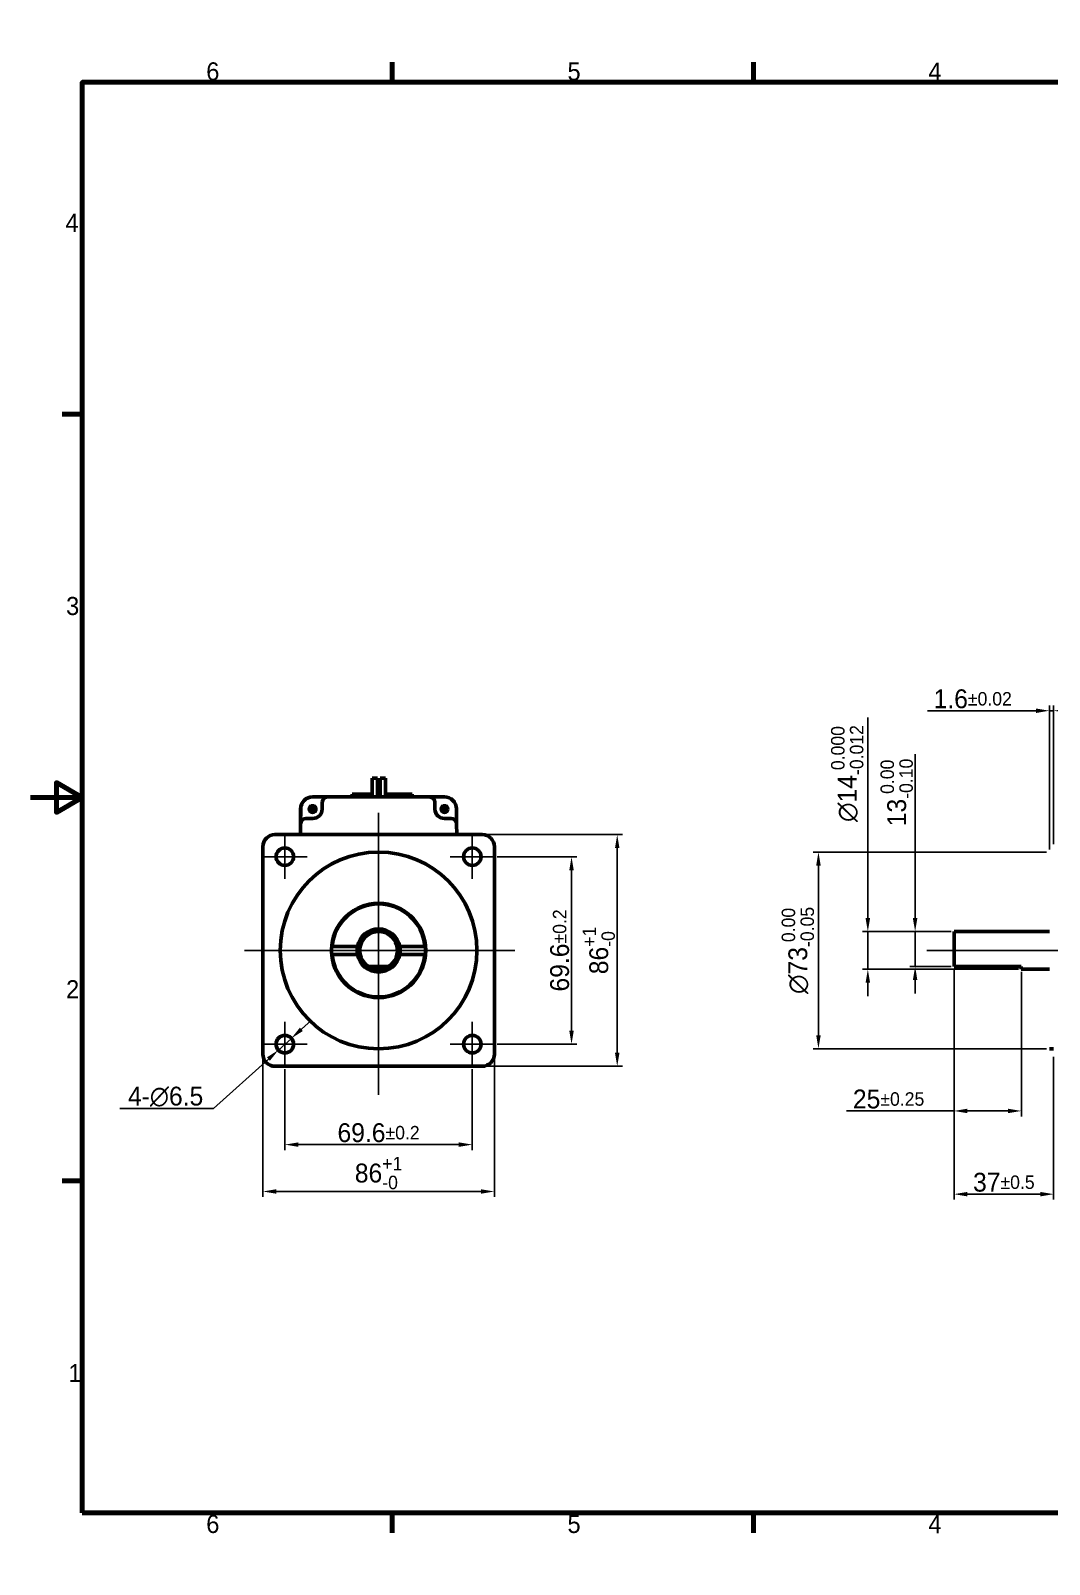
# Model space of a CAD drawing. Header units: millimetres. Extents: x 851 to 2938, y -145 to 588.
# Drawn here: x 851 to 1230, y 19 to 588 of the extents above; entities that cross this region are included whole.
import ezdxf

# ---------------------------------------------------------------- set-up
doc = ezdxf.new("R2010")
doc.units = ezdxf.units.MM
doc.header["$LTSCALE"] = 2
doc.layers.get('0').update_dxf_attribs({"lineweight": 25})
for name, color, linetype, lineweight in [('경계(ISO)', 7, 'Continuous', 70), ('외형선(ISO)', 7, 'Continuous', 50), ('중심 표식(ISO)', 7, 'Continuous', 25), ('중심선(ISO)', 7, 'Continuous', 25), ('치수(ISO)', 7, 'Continuous', 25)]:
    doc.layers.add(name, color=color, linetype=linetype, lineweight=lineweight)
doc.styles.get("Standard").update_dxf_attribs({"font": ''})
doc.styles.add('레이블 텍스트 (ISO)', font='')
doc.styles.get('Standard').set_extended_font_data('Gulim')
doc.styles.get('레이블 텍스트 (ISO)').set_extended_font_data('Gulim')
doc.dimstyles.new('기본값 (ISO)', dxfattribs={"dimscale": 2, "dimtxt": 3.5, "dimasz": 2.5, "dimexe": 1, "dimexo": 0.5, "dimgap": 0.4, "dimtad": 1, "dimdsep": 46, "dimtxsty": '레이블 텍스트 (ISO)', "dimcen": 0.09, "dimdle": 10, "dimclrd": 256, "dimclre": 256, "dimclrt": 6, "dimazin": 2, "dimtfac": 0.714286, "dimtmove": 0, "dimatfit": 3, "dimfxl": 1, "dimtolj": 1, "dimtzin": 0, "dimlwd": -1, "dimlwe": -1, "dimarcsym": 0})

# ---------------------------------------------------------------- blocks, each defined once
blk = doc.blocks.new('*D12')
at = {"layer": 'Defpoints', "color": 0}
for p in [(1194.39, 240.43), (1219.39, 239.43), (1219.39, 186.84)]:
    blk.add_point(p, dxfattribs=at)
at = {"layer": '치수(ISO)'}
for p, q in [((1194.39, 239.43), (1194.39, 184.84)), ((1219.39, 238.43), (1219.39, 184.84)), ((1194.39, 186.84), (1154.46, 186.84)), ((1199.39, 186.84), (1214.39, 186.84))]:
    blk.add_line(p, q, dxfattribs=at)
for points in [[(1199.39, 187.67), (1199.39, 186.01), (1194.39, 186.84)], [(1214.39, 186.01), (1214.39, 187.67), (1219.39, 186.84)]]:
    blk.add_solid(points, dxfattribs=at)
at = {"layer": '치수(ISO)', "color": 0, "insert": (1170.1, 191.23), "char_height": 7, "attachment_point": 5, "style": '레이블 텍스트 (ISO)'}
blk.add_mtext('\\A1;25{\\H5.000000;%%p0.25}', dxfattribs=at)
blk = doc.blocks.new('*D13')
at = {"layer": 'Defpoints', "color": 0}
for p in [(937.69, 207.93), (1023.69, 207.93), (937.69, 156.94)]:
    blk.add_point(p, dxfattribs=at)
at = {"layer": '치수(ISO)'}
for p, q in [((937.69, 206.93), (937.69, 154.94)), ((1023.69, 206.93), (1023.69, 154.94)), ((1018.69, 156.94), (942.69, 156.94))]:
    blk.add_line(p, q, dxfattribs=at)
for points in [[(942.69, 157.77), (942.69, 156.11), (937.69, 156.94)], [(1018.69, 156.11), (1018.69, 157.77), (1023.69, 156.94)]]:
    blk.add_solid(points, dxfattribs=at)
at = {"layer": '치수(ISO)', "color": 0, "insert": (980.69, 163.79), "char_height": 7, "attachment_point": 5, "style": '레이블 텍스트 (ISO)'}
blk.add_mtext('\\A1;86{\\H5.000000;\\S+1^ -0;}', dxfattribs=at)
blk = doc.blocks.new('*D14')
at = {"layer": 'Defpoints', "color": 0}
for p in [(1162.39, 253.43), (1194.39, 253.43), (1219.39, 239.43)]:
    blk.add_point(p, dxfattribs=at)
at = {"layer": '치수(ISO)'}
for p, q in [((1162.39, 258.43), (1162.39, 332.95)), ((1193.39, 253.43), (1160.39, 253.43)), ((1162.39, 239.43), (1162.39, 253.43)), ((1218.39, 239.43), (1160.39, 239.43)), ((1162.39, 234.43), (1162.39, 229.43))]:
    blk.add_line(p, q, dxfattribs=at)
for points in [[(1161.55, 258.43), (1163.22, 258.43), (1162.39, 253.43)], [(1163.22, 234.43), (1161.55, 234.43), (1162.39, 239.43)]]:
    blk.add_solid(points, dxfattribs=at)
at = {"layer": '치수(ISO)', "color": 0, "insert": (1154.72, 312.11), "char_height": 7, "attachment_point": 5, "rotation": 90, "style": '레이블 텍스트 (ISO)'}
blk.add_mtext('\\A1;{\\fAIGDT|b0|i0;\\ln}\\fGulim|b0|i0;14{\\H5.000000;\\S 0.000^ -0.012;}', dxfattribs=at)
blk = doc.blocks.new('*D16')
at = {"layer": 'Defpoints', "color": 0}
for p in [(945.89, 203.38), (1015.49, 203.38), (1015.49, 174.34)]:
    blk.add_point(p, dxfattribs=at)
at = {"layer": '치수(ISO)'}
for p, q in [((945.89, 202.38), (945.89, 172.34)), ((1015.49, 202.38), (1015.49, 172.34)), ((950.89, 174.34), (1010.49, 174.34))]:
    blk.add_line(p, q, dxfattribs=at)
for points in [[(950.89, 175.17), (950.89, 173.51), (945.89, 174.34)], [(1010.49, 173.51), (1010.49, 175.17), (1015.49, 174.34)]]:
    blk.add_solid(points, dxfattribs=at)
at = {"layer": '치수(ISO)', "color": 0, "insert": (980.69, 178.73), "char_height": 7, "attachment_point": 5, "style": '레이블 텍스트 (ISO)'}
blk.add_mtext('\\A1;69.6{\\H5.000000;%%p0.2}', dxfattribs=at)
blk = doc.blocks.new('*D17')
at = {"layer": 'Defpoints', "color": 0}
for p in [(1023.74, 281.23), (1023.74, 211.63), (1052.35, 211.63)]:
    blk.add_point(p, dxfattribs=at)
at = {"layer": '치수(ISO)'}
for p, q in [((1024.74, 281.23), (1054.35, 281.23)), ((1052.35, 276.23), (1052.35, 216.63)), ((1024.74, 211.63), (1054.35, 211.63))]:
    blk.add_line(p, q, dxfattribs=at)
for points in [[(1053.18, 276.23), (1051.52, 276.23), (1052.35, 281.23)], [(1051.52, 216.63), (1053.18, 216.63), (1052.35, 211.63)]]:
    blk.add_solid(points, dxfattribs=at)
at = {"layer": '치수(ISO)', "color": 0, "insert": (1047.96, 246.43), "char_height": 7, "attachment_point": 5, "rotation": 90, "style": '레이블 텍스트 (ISO)'}
blk.add_mtext('\\A1;69.6{\\H5.000000;%%p0.2}', dxfattribs=at)
blk = doc.blocks.new('*D18')
at = {"layer": 'Defpoints', "color": 0}
for p in [(1019.19, 289.43), (1019.19, 203.43), (1069.31, 203.43)]:
    blk.add_point(p, dxfattribs=at)
at = {"layer": '치수(ISO)'}
for p, q in [((1020.19, 289.43), (1071.31, 289.43)), ((1069.31, 284.43), (1069.31, 208.43)), ((1020.19, 203.43), (1071.31, 203.43))]:
    blk.add_line(p, q, dxfattribs=at)
for points in [[(1070.15, 284.43), (1068.48, 284.43), (1069.31, 289.43)], [(1068.48, 208.43), (1070.15, 208.43), (1069.31, 203.43)]]:
    blk.add_solid(points, dxfattribs=at)
at = {"layer": '치수(ISO)', "color": 0, "insert": (1062.46, 246.43), "char_height": 7, "attachment_point": 5, "rotation": 90, "style": '레이블 텍스트 (ISO)'}
blk.add_mtext('\\A1;86{\\H5.000000;\\S+1^ -0;}', dxfattribs=at)
blk = doc.blocks.new('*D19')
at = {"layer": 'Defpoints', "color": 0}
for p in [(1229.79, 282.94), (1144.04, 209.92), (1229.79, 209.92)]:
    blk.add_point(p, dxfattribs=at)
at = {"layer": '치수(ISO)'}
for p, q in [((1228.79, 282.94), (1142.04, 282.94)), ((1144.04, 277.94), (1144.04, 214.92)), ((1228.79, 209.92), (1142.04, 209.92))]:
    blk.add_line(p, q, dxfattribs=at)
for points in [[(1144.88, 277.94), (1143.21, 277.94), (1144.04, 282.94)], [(1143.21, 214.92), (1144.88, 214.92), (1144.04, 209.92)]]:
    blk.add_solid(points, dxfattribs=at)
at = {"layer": '치수(ISO)', "color": 0, "insert": (1136.38, 246.43), "char_height": 7, "attachment_point": 5, "rotation": 90, "style": '레이블 텍스트 (ISO)'}
blk.add_mtext('\\A1;{\\fAIGDT|b0|i0;\\ln}\\fGulim|b0|i0;73{\\H5.000000;\\S 0.00^ -0.05;}', dxfattribs=at)
blk = doc.blocks.new('*D20')
at = {"layer": 'Defpoints', "color": 0}
for p in [(1194.39, 253.43), (1179.95, 240.43), (1194.39, 240.43)]:
    blk.add_point(p, dxfattribs=at)
at = {"layer": '치수(ISO)'}
for p, q in [((1179.95, 258.43), (1179.95, 319.34)), ((1193.39, 253.43), (1177.95, 253.43)), ((1179.95, 253.43), (1179.95, 240.43)), ((1193.39, 240.43), (1177.95, 240.43)), ((1179.95, 235.43), (1179.95, 230.43))]:
    blk.add_line(p, q, dxfattribs=at)
for points in [[(1179.11, 258.43), (1180.78, 258.43), (1179.95, 253.43)], [(1180.78, 235.43), (1179.11, 235.43), (1179.95, 240.43)]]:
    blk.add_solid(points, dxfattribs=at)
at = {"layer": '치수(ISO)', "color": 0, "insert": (1173.09, 305.09), "char_height": 7, "attachment_point": 5, "rotation": 90, "style": '레이블 텍스트 (ISO)'}
blk.add_mtext('\\A1;13{\\H5.000000;\\S 0.00^ -0.10;}', dxfattribs=at)
blk = doc.blocks.new('*D21')
at = {"layer": 'Defpoints', "color": 0}
for p in [(1231.39, 335.43), (1231.39, 284.93), (1229.79, 282.94)]:
    blk.add_point(p, dxfattribs=at)
at = {"layer": '치수(ISO)'}
for p, q in [((1229.79, 283.94), (1229.79, 337.43)), ((1231.39, 285.93), (1231.39, 337.43)), ((1224.79, 335.43), (1184.48, 335.43)), ((1229.79, 335.43), (1231.39, 335.43)), ((1236.39, 335.43), (1241.39, 335.43))]:
    blk.add_line(p, q, dxfattribs=at)
for points in [[(1224.79, 334.59), (1224.79, 336.26), (1229.79, 335.43)], [(1236.39, 336.26), (1236.39, 334.59), (1231.39, 335.43)]]:
    blk.add_solid(points, dxfattribs=at)
at = {"layer": '치수(ISO)', "color": 0, "insert": (1201.34, 339.82), "char_height": 7, "attachment_point": 5, "style": '레이블 텍스트 (ISO)'}
blk.add_mtext('\\A1;1.6{\\H5.000000;%%p0.02}', dxfattribs=at)
blk = doc.blocks.new('*D24')
at = {"layer": 'Defpoints', "color": 0}
for p in [(1194.39, 240.43), (1231.39, 207.93), (1231.39, 155.94)]:
    blk.add_point(p, dxfattribs=at)
at = {"layer": '치수(ISO)'}
for p, q in [((1194.39, 239.43), (1194.39, 153.94)), ((1231.39, 206.93), (1231.39, 153.94)), ((1199.39, 155.94), (1226.39, 155.94))]:
    blk.add_line(p, q, dxfattribs=at)
for points in [[(1199.39, 156.78), (1199.39, 155.11), (1194.39, 155.94)], [(1226.39, 155.11), (1226.39, 156.78), (1231.39, 155.94)]]:
    blk.add_solid(points, dxfattribs=at)
at = {"layer": '치수(ISO)', "color": 0, "insert": (1212.89, 160.34), "char_height": 7, "attachment_point": 5, "style": '레이블 텍스트 (ISO)'}
blk.add_mtext('\\A1;37{\\H5.000000;%%p0.5}', dxfattribs=at)
blk = doc.blocks.new('*D25')
at = {"layer": 'Defpoints', "color": 0}
for p in [(948.31, 213.8), (943.48, 209.45)]:
    blk.add_point(p, dxfattribs=at)
at = {"layer": '치수(ISO)'}
for p, q in [((952.02, 217.15), (955.73, 220.5)), ((948.31, 213.8), (943.48, 209.45)), ((939.77, 206.1), (919.4, 187.73)), ((884.59, 187.73), (919.4, 187.73))]:
    blk.add_line(p, q, dxfattribs=at)
for points in [[(951.46, 217.77), (952.58, 216.53), (948.31, 213.8)], [(940.33, 205.48), (939.21, 206.72), (943.48, 209.45)]]:
    blk.add_solid(points, dxfattribs=at)
at = {"layer": '치수(ISO)', "color": 0, "insert": (901.6, 192.12), "char_height": 7, "attachment_point": 5, "style": '레이블 텍스트 (ISO)'}
blk.add_mtext('\\A1;\\fGulim|b0|i0;4-∅6.5', dxfattribs=at)
blk = doc.blocks.new('경계 Default Border')
at = {"layer": '경계(ISO)'}
for p, q in [((70, 287), (70, 290.9)), ((140, 287), (140, 290.9)), ((280, 287), (280, 290.9)), ((350, 287), (350, 290.9)), ((10, 222.75), (6.1, 222.75)), ((410, 222.75), (413.9, 222.75)), ((10, 74.25), (6.1, 74.25)), ((410, 74.25), (413.9, 74.25)), ((70, 10), (70, 6.1)), ((140, 10), (140, 6.1)), ((280, 10), (280, 6.1)), ((350, 10), (350, 6.1))]:
    blk.add_line(p, q, dxfattribs=at)
at = {"layer": '경계(ISO)', "flags": 128}
for points in [[(210, 297), (210, 287), (207.11, 292), (212.89, 292), (210, 287)], [(10, 10), (10, 287), (410, 287), (410, 10), (10, 10)], [(0, 148.5), (10, 148.5), (5, 151.39), (5, 145.61), (10, 148.5)], [(420, 148.5), (410, 148.5), (415, 151.39), (415, 145.61), (410, 148.5)], [(210, 0), (210, 10), (207.11, 5), (212.89, 5), (210, 10)]]:
    blk.add_lwpolyline(points, dxfattribs=at)
at = {"layer": '경계(ISO)', "char_height": 3.5, "attachment_point": 7}
for s, insert in [('6', (34.01, 287.32)), ('5', (103.98, 287.32)), ('4', (173.88, 287.32)), ('3', (244.01, 287.32)), ('2', (314.01, 287.4)), ('1', (384.47, 287.31)), ('4', (6.73, 258.04)), ('4', (411.03, 258.04)), ('3', (6.86, 183.79)), ('3', (411.16, 183.79)), ('2', (6.86, 109.62)), ('2', (411.16, 109.62)), ('1', (7.32, 35.29)), ('1', (411.62, 35.29)), ('6', (34.01, 6.02)), ('5', (103.98, 6.02)), ('4', (173.88, 6.02)), ('3', (244.01, 6.02)), ('2', (314.01, 6.1)), ('1', (384.47, 6.01))]:
    blk.add_mtext(s, dxfattribs=dict(at, insert=insert))

msp = doc.modelspace()

# ---------------------------------------------------------------- linework, layer by layer
at = {"layer": '외형선(ISO)', "color": 0}
for p, q in [((978.2847, 310.4281), (980.2847, 310.4281)), ((978.2847, 303.4281), (978.2847, 310.4281)), ((980.2847, 303.4281), (980.2847, 310.4281)), ((981.2847, 310.4281), (983.2847, 310.4281)), ((981.2847, 303.4281), (981.2847, 310.4281)), ((983.2847, 303.4281), (983.2847, 310.4281)), ((956.2372, 303.4281), (956.2768, 303.4281)), ((956.2768, 303.4281), (961.7988, 303.4281)), ((961.7988, 303.4281), (999.5887, 303.4281)), ((970.9073, 303.4281), (970.9247, 304.4281)), ((978.2847, 304.4281), (970.9247, 304.4281)), ((980.2847, 304.4281), (981.2847, 304.4281)), ((993.1747, 304.4281), (983.2847, 304.4281)), ((993.1922, 303.4281), (993.1747, 304.4281)), ((999.5887, 303.4281), (1005.1106, 303.4281)), ((1005.1106, 303.4281), (1005.1503, 303.4281)), ((951.7288, 293.4456), (951.777, 298.9674)), ((951.7374, 294.4281), (951.7374, 298.9283)), ((959.7537, 298.8671), (959.7991, 301.463)), ((1001.5884, 301.463), (1001.6337, 298.8671)), ((1009.6105, 298.9674), (1009.6587, 293.4456)), ((1009.6501, 298.9283), (1009.6501, 294.4281)), ((951.6937, 289.4281), (951.7288, 293.4456)), ((953.7287, 295.4281), (956.2543, 295.4281)), ((1005.1332, 295.4281), (1007.6587, 295.4281)), ((1009.6587, 293.4456), (1009.6937, 289.4281)), ((937.6937, 284.9281), (937.6937, 207.9281)), ((1019.1937, 289.4281), (942.1937, 289.4281)), ((1023.6937, 207.9281), (1023.6937, 284.9281)), ((1194.3859, 240.4281), (1194.3859, 253.4281)), ((1229.7859, 253.4281), (1194.3859, 253.4281)), ((963.5091, 247.9281), (963.3083, 247.9281)), ((963.3083, 244.9281), (963.5091, 244.9281)), ((963.5091, 247.9281), (972.8356, 247.9281)), ((963.5091, 244.9281), (972.8356, 244.9281)), ((988.5518, 247.9281), (997.8784, 247.9281)), ((988.5518, 244.9281), (997.8784, 244.9281)), ((998.0791, 247.9281), (997.8784, 247.9281)), ((997.8784, 244.9281), (998.0791, 244.9281)), ((984.2993, 240.4281), (977.0882, 240.4281)), ((1219.3859, 240.4281), (1194.3859, 240.4281)), ((1219.3859, 239.4281), (1219.3859, 240.4281)), ((1229.7859, 239.4281), (1219.3859, 239.4281)), ((1231.3859, 209.9156), (1229.7859, 209.9156)), ((942.1937, 203.4281), (1019.1937, 203.4281))]:
    msp.add_line(p, q, dxfattribs=at)
for centre, radius in [((956.1937, 298.9281), 1.25), ((956.1937, 298.9281), 0.8373), ((956.1937, 298.9281), 0.75), ((1005.1937, 298.9281), 1.25), ((1005.1937, 298.9281), 0.8373), ((1005.1937, 298.9281), 0.75), ((945.8937, 281.2281), 3.25), ((980.6937, 246.4281), 36.5125), ((1015.4937, 281.2281), 3.25), ((980.6937, 246.4281), 17.5), ((945.8937, 211.6281), 3.25), ((1015.4937, 211.6281), 3.25)]:
    msp.add_circle(centre, radius, dxfattribs=at)
for centre, radius, start, end in [((956.2768, 298.9281), 4.5, 90, 179.5), ((961.7988, 301.4281), 2, 90, 179), ((999.5887, 301.4281), 2, 1, 90), ((1005.1106, 298.9281), 4.5, 0.5, 90), ((956.2543, 298.9281), 3.5, 270, 359), ((1005.1332, 298.9281), 3.5, 181, 270), ((953.7287, 293.4281), 2, 90, 179.5), ((1007.6587, 293.4281), 2, 0.5, 90), ((942.1937, 284.9281), 4.5, 90, 180), ((1019.1937, 284.9281), 4.5, 0, 90), ((980.6937, 246.4281), 17.45, 4.931224, 175.068776), ((980.6937, 246.4281), 17.25, 4.988542, 175.011458), ((971.6937, 261.4281), 1.25, 26.951411, 29.243923), ((989.6937, 261.4281), 1.25, 150.756077, 153.048589), ((971.6937, 261.4281), 1.25, 212.68359, 214.976102), ((989.6937, 261.4281), 1.25, 325.023898, 327.31641), ((980.6937, 246.4281), 8, 10.806923, 169.193077), ((980.6937, 246.4281), 7, 301.002719, 238.997281), ((980.6937, 246.4281), 17.45, 175.068776, 184.931224), ((980.6937, 246.4281), 17.45, 184.931224, 355.068776), ((980.6937, 246.4281), 17.25, 184.988542, 355.011458), ((980.6937, 246.4281), 8, 169.193077, 190.806923), ((980.6937, 246.4281), 8, 190.806923, 349.193077), ((980.6937, 246.4281), 8, 349.193077, 10.806923), ((980.6937, 246.4281), 17.45, 355.068776, 4.931224), ((980.6937, 246.4281), 7, 238.997281, 301.002719), ((971.6937, 231.4281), 1.25, 145.023898, 147.31641), ((972.269, 231.0977), 1.45, 147.139914, 149.116569), ((971.6937, 231.4281), 1.25, 330.756077, 333.048589), ((989.6937, 231.4281), 1.25, 206.951411, 209.243923), ((990.256, 231.7802), 1.45, 209.067427, 211.044082), ((989.6937, 231.4281), 1.25, 32.68359, 34.976102), ((942.1937, 207.9281), 4.5, 180, 270), ((1019.1937, 207.9281), 4.5, 270, 0)]:
    msp.add_arc(centre, radius, start, end, dxfattribs=at)
for centre, major_axis in [((956.2375, 298.928), (-3.1822, 3.1822)), ((1005.1499, 298.928), (3.1822, 3.1822))]:
    msp.add_ellipse(centre, major_axis=major_axis, ratio=0.99992385, start_param=5.49782522, end_param=7.06854539, dxfattribs=at)
at = {"layer": '중심 표식(ISO)', "color": 0}
for p, q in [((980.6937, 297.4727), (980.6937, 192.8438)), ((945.8937, 289.4781), (945.8937, 272.9781)), ((1015.4937, 289.4781), (1015.4937, 272.9781)), ((954.1437, 281.2281), (937.6437, 281.2281)), ((1023.7437, 281.2281), (1007.2437, 281.2281)), ((1031.2845, 246.4281), (930.9113, 246.4281)), ((945.8937, 219.8781), (945.8937, 203.3781)), ((1015.4937, 219.8781), (1015.4937, 203.3781)), ((954.1437, 211.6281), (937.6437, 211.6281)), ((1023.7437, 211.6281), (1007.2437, 211.6281))]:
    msp.add_line(p, q, dxfattribs=at)
at = {"layer": '중심선(ISO)', "color": 0}
msp.add_line((1336.6097, 246.4281), (1184.256, 246.4281), dxfattribs=at)

# ---------------------------------------------------------------- block references
at = {"color": 0, "xscale": 1.9171971, "yscale": 1.9171971, "zscale": 1.9171971}
msp.add_blockref('경계 Default Border', (851.4918, 18.5123), dxfattribs=at)

# ---------------------------------------------------------------- dimensions: what is measured, and where the dimension line sits
at = {"layer": '치수(ISO)', "color": 0}
for base, p1, p2, angle, override, picture, middle in [((1231.3859, 335.4251), (1229.7859, 282.9406), (1231.3859, 284.9281), 180, {"dimgap": 0.4, "dimdec": 2, "dimclrt": 0, "dimtol": 1, "dimlim": 0, "dimtp": 0.02, "dimtm": 0.02, "dimtdec": 2, "dimtofl": 1, "dimatfit": 1}, '*D21', (1201.3414, 335.4251)), ((1179.9464, 240.4281), (1194.3859, 253.4281), (1194.3859, 240.4281), 90, {"dimgap": 0.4, "dimdec": 2, "dimclrt": 0, "dimtol": 1, "dimlim": 0, "dimtp": 0, "dimtm": 0.1, "dimtdec": 2, "dimtofl": 1, "dimatfit": 1}, '*D20', (1179.9464, 305.0908)), ((1069.3118, 203.4281), (1019.1937, 289.4281), (1019.1937, 203.4281), 90, {"dimgap": 0.4, "dimdec": 2, "dimclrt": 0, "dimtol": 1, "dimlim": 0, "dimtp": 1, "dimtm": 1e-09, "dimtdec": 0, "dimtofl": 0, "dimatfit": 1}, '*D18', (1069.3118, 246.4281)), ((1052.3509, 211.6281), (1023.7437, 281.2281), (1023.7437, 211.6281), 90, {"dimgap": 0.4, "dimdec": 2, "dimclrt": 0, "dimtol": 1, "dimlim": 0, "dimtp": 0.2, "dimtm": 0.2, "dimtdec": 1, "dimtofl": 0, "dimatfit": 1}, '*D17', (1052.3509, 246.4281)), ((1231.3859, 155.9421), (1194.3859, 240.4281), (1231.3859, 207.9281), 180, {"dimgap": 0.4, "dimdec": 2, "dimclrt": 0, "dimtol": 1, "dimlim": 0, "dimtp": 0.5, "dimtm": 0.5, "dimtdec": 1, "dimtofl": 0, "dimatfit": 1}, '*D24', (1212.8859, 155.9421)), ((937.6937, 156.9396), (1023.6937, 207.9281), (937.6937, 207.9281), 180, {"dimgap": 0.4, "dimdec": 2, "dimclrt": 0, "dimtol": 1, "dimlim": 0, "dimtp": 1, "dimtm": 1e-09, "dimtdec": 0, "dimtofl": 0, "dimatfit": 1}, '*D13', (980.6937, 156.9396)), ((1015.4937, 174.341), (945.8937, 203.3781), (1015.4937, 203.3781), 180, {"dimgap": 0.4, "dimdec": 2, "dimclrt": 0, "dimtol": 1, "dimlim": 0, "dimtp": 0.2, "dimtm": 0.2, "dimtdec": 1, "dimtofl": 0, "dimatfit": 1}, '*D16', (980.6937, 174.341))]:
    dim = msp.add_linear_dim(base=base, p1=p1, p2=p2, angle=angle, dimstyle='기본값 (ISO)', override=override, dxfattribs=at)
    dim.commit()
    dim.dimension.update_dxf_attribs({"geometry": picture, "text_midpoint": middle, "dimtype": 160})
for base, p1, p2, angle, override, picture, middle in [((1162.3859, 253.4281), (1219.3859, 239.4281), (1194.3859, 253.4281), 270, {"dimgap": 0.4, "dimdec": 2, "dimclrt": 0, "dimtol": 1, "dimlim": 0, "dimtp": 0, "dimtm": 0.012, "dimtdec": 3, "dimtofl": 1, "dimatfit": 1}, '*D14', (1162.3859, 312.1124)), ((1144.0428, 209.9156), (1229.7859, 282.9406), (1229.7859, 209.9156), 90, {"dimgap": 0.4, "dimdec": 0, "dimclrt": 0, "dimtol": 1, "dimlim": 0, "dimtp": 0, "dimtm": 0.05, "dimtdec": 2, "dimtofl": 0, "dimatfit": 1}, '*D19', (1144.0428, 246.4281))]:
    dim = msp.add_linear_dim(base=base, p1=p1, p2=p2, angle=angle, text='{\\fAIGDT|b0|i0;\\ln}\\fGulim|b0|i0;<>', dimstyle='기본값 (ISO)', override=override, dxfattribs=at)
    dim.commit()
    dim.dimension.update_dxf_attribs({"geometry": picture, "text_midpoint": middle, "dimtype": 160})
dim = msp.add_linear_dim(base=(1219.3859, 186.8403), p1=(1194.3859, 240.4281), p2=(1219.3859, 239.4281), dimstyle='기본값 (ISO)', override={"dimgap": 0.4, "dimdec": 2, "dimclrt": 0, "dimtol": 1, "dimlim": 0, "dimtp": 0.25, "dimtm": 0.25, "dimtdec": 2, "dimtofl": 0, "dimatfit": 2}, dxfattribs=at)
dim.commit()
dim.dimension.update_dxf_attribs({"geometry": '*D12', "text_midpoint": (1170.0987, 186.8403), "dimtype": 160})
dim = msp.add_diameter_dim_2p(p1=(948.3071, 213.8049), p2=(943.4804, 209.4514), text='\\fGulim|b0|i0;4-<>', dimstyle='기본값 (ISO)', override={"dimgap": 0.4, "dimtih": 1, "dimtoh": 1, "dimdec": 2, "dimlfac": 1, "dimclrt": 0, "dimtol": 0, "dimlim": 0, "dimtp": 0, "dimtm": 0, "dimtdec": 2, "dimatfit": 2}, dxfattribs=at)
dim.commit()
dim.dimension.update_dxf_attribs({"geometry": '*D25', "text_midpoint": (901.5956, 187.7312), "dimtype": 163})

doc.saveas('drawing.dxf')
